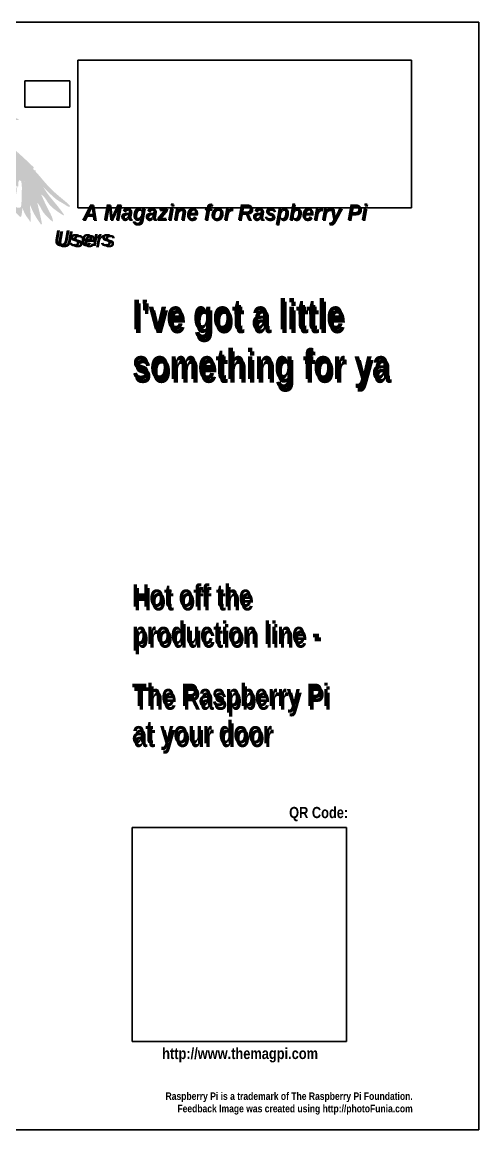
# Model space of a CAD drawing. Header units: millimetres. Extents: x -709 to -405, y 315 to 612.
# Drawn here: x -527.6 to -405.1, y 314.6 to 612 of the extents above; entities that cross this region are included whole.
import ezdxf

# ---------------------------------------------------------------- set-up
doc = ezdxf.new("R2010")
doc.units = ezdxf.units.MM
for name, color, linetype in [('Background Fill', 3, 'Continuous'), ('Images', 7, 'Continuous'), ('magpiefill', 3, 'Continuous'), ('Text', 7, 'Continuous')]:
    doc.layers.add(name, color=color, linetype=linetype)
doc.styles.get("Standard").update_dxf_attribs({"font": 'arial.ttf'})
picture_1 = doc.add_image_def('image1.png', size_in_pixel=(1746, 774))
picture_2 = doc.add_image_def('image2.png', size_in_pixel=(1187, 699))
picture_3 = doc.add_image_def('image3.png', size_in_pixel=(200, 200))
picture_4 = doc.add_image_def('image4.jpg', size_in_pixel=(2304, 3072))

msp = doc.modelspace()

# ---------------------------------------------------------------- hatches: boundary and pattern name
at = {"layer": 'magpiefill', "true_color": 0x010101}
h = msp.add_hatch(color=18, dxfattribs=at)
h.dxf.hatch_style = 1
edge = h.paths.add_edge_path()
edge.add_line((-545.17, 575.38), (-546.87, 575.2))
edge.add_line((-546.87, 575.2), (-549.77, 573.3))
edge.add_line((-549.77, 573.3), (-555.74, 568.99))
edge.add_line((-555.74, 568.99), (-559.22, 565.68))
edge.add_line((-559.22, 565.68), (-559.8, 565.68))
edge.add_line((-559.8, 565.68), (-560.38, 566.18))
edge.add_line((-560.38, 566.18), (-560.46, 566.51))
edge.add_line((-560.46, 566.51), (-562.2, 565.18))
edge.add_line((-562.2, 565.18), (-564.52, 563.53))
edge.add_line((-564.52, 563.53), (-564.77, 564.6))
edge.add_line((-564.77, 564.6), (-564.68, 565.18))
edge.add_line((-564.68, 565.18), (-563.69, 566.26))
edge.add_line((-563.69, 566.26), (-563.36, 566.51))
edge.add_line((-563.36, 566.51), (-563.61, 566.67))
edge.add_line((-563.61, 566.67), (-565.18, 565.6))
edge.add_line((-565.18, 565.6), (-565.59, 565.93))
edge.add_line((-565.59, 565.93), (-565.59, 566.18))
edge.add_line((-565.59, 566.18), (-566.26, 566.18))
edge.add_line((-566.26, 566.18), (-566.51, 566.51))
edge.add_line((-566.51, 566.51), (-564.35, 567.67))
edge.add_line((-564.35, 567.67), (-563.94, 568.41))
edge.add_line((-563.94, 568.41), (-563.19, 569.08))
edge.add_line((-563.19, 569.08), (-564.68, 568.83))
edge.add_line((-564.68, 568.83), (-563.52, 569.82))
edge.add_line((-563.52, 569.82), (-559.63, 572.06))
edge.add_line((-559.63, 572.06), (-555.98, 574.71))
edge.add_line((-555.98, 574.71), (-551.84, 577.11))
edge.add_line((-551.84, 577.11), (-549.36, 578.6))
edge.add_line((-549.36, 578.6), (-549.11, 579.51))
edge.add_line((-549.11, 579.51), (-548.2, 580.09))
edge.add_line((-548.2, 580.09), (-547.2, 579.67))
edge.add_line((-547.2, 579.67), (-546.54, 579.76))
edge.add_line((-546.54, 579.76), (-545.13, 580.92))
edge.add_line((-545.13, 580.92), (-543.97, 581.66))
edge.add_line((-543.97, 581.66), (-543.89, 580.01))
edge.add_line((-543.89, 580.01), (-544.22, 578.76))
edge.add_line((-544.22, 578.76), (-544.55, 578.6))
edge.add_line((-544.55, 578.6), (-545.05, 578.76))
edge.add_line((-545.05, 578.76), (-545.71, 578.1))
edge.add_line((-545.71, 578.1), (-544.69, 577.23))
edge.add_line((-544.69, 577.23), (-544.51, 578.01))
edge.add_line((-544.51, 578.01), (-543.67, 578.49))
edge.add_line((-543.67, 578.49), (-542.41, 578.55))
edge.add_line((-542.41, 578.55), (-541.7, 578.31))
edge.add_line((-541.7, 578.31), (-541.7, 577.77))
edge.add_line((-541.7, 577.77), (-542.3, 577.53))
edge.add_line((-542.3, 577.53), (-543.43, 577.29))
edge.add_line((-543.43, 577.29), (-544.75, 576.27))
edge.add_line((-544.75, 576.27), (-544.75, 575.56))
edge.add_line((-544.75, 575.56), (-543.67, 575.98))
edge.add_line((-543.67, 575.98), (-541.04, 576.99))
edge.add_line((-541.04, 576.99), (-539.3, 577.95))
edge.add_line((-539.3, 577.95), (-537.57, 579.21))
edge.add_line((-537.57, 579.21), (-535.29, 580.88))
edge.add_line((-535.29, 580.88), (-536.49, 580.46))
edge.add_line((-536.49, 580.46), (-537.63, 580.04))
edge.add_line((-537.63, 580.04), (-538.82, 580.34))
edge.add_line((-538.82, 580.34), (-539.9, 581.24))
edge.add_line((-539.9, 581.24), (-540.56, 582.56))
edge.add_line((-540.56, 582.56), (-540.8, 584.05))
edge.add_line((-540.8, 584.05), (-540.5, 585.43))
edge.add_line((-540.5, 585.43), (-539.24, 586.8))
edge.add_line((-539.24, 586.8), (-539.9, 586.56))
edge.add_line((-539.9, 586.56), (-543.01, 584.95))
edge.add_line((-543.01, 584.95), (-545.71, 583.45))
edge.add_line((-545.71, 583.45), (-547.2, 582.26))
edge.add_line((-547.2, 582.26), (-547.98, 581.12))
edge.add_line((-547.98, 581.12), (-548.82, 580.46))
edge.add_line((-548.82, 580.46), (-549.72, 580.22))
edge.add_line((-549.72, 580.22), (-550.26, 580.46))
edge.add_line((-550.26, 580.46), (-550.55, 580.82))
edge.add_line((-550.55, 580.82), (-550.5, 581.66))
edge.add_line((-550.5, 581.66), (-549.9, 583.03))
edge.add_line((-549.9, 583.03), (-550.32, 583.93))
edge.add_line((-550.32, 583.93), (-550.44, 583.15))
edge.add_line((-550.44, 583.15), (-550.97, 582.8))
edge.add_line((-550.97, 582.8), (-552.29, 582.02))
edge.add_line((-552.29, 582.02), (-552.71, 582.32))
edge.add_line((-552.71, 582.32), (-553.13, 582.56))
edge.add_line((-553.13, 582.56), (-553.55, 582.98))
edge.add_line((-553.55, 582.98), (-553.73, 583.63))
edge.add_line((-553.73, 583.63), (-553.67, 584.05))
edge.add_line((-553.67, 584.05), (-554.21, 584.17))
edge.add_line((-554.21, 584.17), (-554.51, 584.41))
edge.add_line((-554.51, 584.41), (-554.92, 584.83))
edge.add_line((-554.92, 584.83), (-555.28, 585.31))
edge.add_line((-555.28, 585.31), (-555.1, 586.21))
edge.add_line((-555.1, 586.21), (-555.28, 586.21))
edge.add_line((-555.28, 586.21), (-555.82, 586.38))
edge.add_line((-555.82, 586.38), (-556.36, 586.86))
edge.add_line((-556.36, 586.86), (-556.66, 587.46))
edge.add_line((-556.66, 587.46), (-556.54, 588))
edge.add_line((-556.54, 588), (-556.42, 588.6))
edge.add_line((-556.42, 588.6), (-556.72, 588.66))
edge.add_line((-556.72, 588.66), (-557.32, 589.2))
edge.add_line((-557.32, 589.2), (-557.68, 589.91))
edge.add_line((-557.68, 589.91), (-557.62, 590.57))
edge.add_line((-557.62, 590.57), (-556.6, 591.23))
edge.add_line((-556.6, 591.23), (-555.22, 591.95))
edge.add_line((-555.22, 591.95), (-554.27, 592.73))
edge.add_line((-554.27, 592.73), (-553.43, 593.44))
edge.add_line((-553.43, 593.44), (-553.31, 593.56))
edge.add_line((-553.31, 593.56), (-553.01, 593.68))
edge.add_line((-553.01, 593.68), (-552.65, 593.98))
edge.add_line((-552.65, 593.98), (-552.59, 594.22))
edge.add_line((-552.59, 594.22), (-552.59, 594.4))
edge.add_line((-552.59, 594.4), (-552.65, 594.64))
edge.add_line((-552.65, 594.64), (-552.83, 594.82))
edge.add_line((-552.83, 594.82), (-553.01, 594.94))
edge.add_line((-553.01, 594.94), (-553.25, 595))
edge.add_line((-553.25, 595), (-553.07, 595.12))
edge.add_line((-553.07, 595.12), (-552.83, 595.12))
edge.add_line((-552.83, 595.12), (-552.59, 595.18))
edge.add_line((-552.59, 595.18), (-552.17, 595.18))
edge.add_line((-552.17, 595.18), (-551.93, 595.18))
edge.add_line((-551.93, 595.18), (-551.75, 595.24))
edge.add_line((-551.75, 595.24), (-551.57, 595.36))
edge.add_line((-551.57, 595.36), (-551.45, 595.66))
edge.add_line((-551.45, 595.66), (-551.39, 595.84))
edge.add_line((-551.39, 595.84), (-551.63, 596.08))
edge.add_line((-551.63, 596.08), (-552.41, 596.5))
edge.add_line((-552.41, 596.5), (-551.39, 596.26))
edge.add_line((-551.39, 596.26), (-550.85, 596.14))
edge.add_line((-550.85, 596.14), (-550.55, 596.32))
edge.add_line((-550.55, 596.32), (-550.55, 596.44))
edge.add_line((-550.55, 596.44), (-550.55, 596.73))
edge.add_line((-550.55, 596.73), (-550.73, 596.85))
edge.add_line((-550.73, 596.85), (-550.85, 597.15))
edge.add_line((-550.85, 597.15), (-550.38, 597.09))
edge.add_line((-550.38, 597.09), (-550.14, 597.09))
edge.add_line((-550.14, 597.09), (-549.78, 597.09))
edge.add_line((-549.78, 597.09), (-549.78, 597.21))
edge.add_line((-549.78, 597.21), (-549.84, 597.57))
edge.add_line((-549.84, 597.57), (-549.96, 597.81))
edge.add_line((-549.96, 597.81), (-550.02, 598.11))
edge.add_line((-550.02, 598.11), (-549.72, 598.11))
edge.add_line((-549.72, 598.11), (-549.48, 598.17))
edge.add_line((-549.48, 598.17), (-549.36, 598.35))
edge.add_line((-549.36, 598.35), (-549.3, 598.77))
edge.add_line((-549.3, 598.77), (-549.24, 598.89))
edge.add_line((-549.24, 598.89), (-549, 598.89))
edge.add_line((-549, 598.89), (-548.82, 598.89))
edge.add_line((-548.82, 598.89), (-548.7, 599.01))
edge.add_line((-548.7, 599.01), (-548.52, 599.01))
edge.add_line((-548.52, 599.01), (-548.46, 599.31))
edge.add_line((-548.46, 599.31), (-548.46, 599.43))
edge.add_line((-548.46, 599.43), (-548.76, 599.55))
edge.add_line((-548.76, 599.55), (-548.52, 599.67))
edge.add_line((-548.52, 599.67), (-548.34, 599.67))
edge.add_line((-548.34, 599.67), (-548.1, 599.61))
edge.add_line((-548.1, 599.61), (-547.8, 599.55))
edge.add_line((-547.8, 599.55), (-547.38, 599.61))
edge.add_line((-547.38, 599.61), (-546.78, 599.73))
edge.add_line((-546.78, 599.73), (-546.48, 599.73))
edge.add_line((-546.48, 599.73), (-546.48, 599.49))
edge.add_line((-546.48, 599.49), (-546.43, 599.19))
edge.add_line((-546.43, 599.19), (-546.01, 599.01))
edge.add_line((-546.01, 599.01), (-545.47, 599.19))
edge.add_line((-545.47, 599.19), (-545.17, 598.83))
edge.add_line((-545.17, 598.83), (-544.75, 598.41))
edge.add_arc((-648.65, 537.75), 120.31, 24.7197, 30.2779, ccw=False)
edge.add_arc((-537.42, 589.66), 2.52, 219.4264, 277.5113)
edge.add_arc((-534.7, 584.97), 3.25, 76.0979, 137.4829, ccw=False)
edge.add_arc((-534.87, 581), 7.18, 60.0192, 82.349, ccw=False)
edge.add_arc((-534.77, 576.64), 11.14, 55.1607, 71.7322, ccw=False)
edge.add_arc((-528.72, 580.48), 5.31, 86.6589, 120.3195)
edge.add_arc((-527.09, 577.85), 8.41, 120.8491, 144.9822)
edge.add_arc((-532.84, 582.07), 1.29, 152.0183, 206.956)
edge.add_arc((-631.14, 463.04), 153.2, 45.8931, 50.6392, ccw=False)
edge.add_line((-524.52, 573.05), (-524.64, 572.57))
edge.add_line((-524.64, 572.57), (-524.46, 572.33))
edge.add_line((-524.46, 572.33), (-523.92, 572.15))
edge.add_line((-523.92, 572.15), (-524.1, 571.79))
edge.add_line((-524.1, 571.79), (-523.86, 571.49))
edge.add_line((-523.86, 571.49), (-523.74, 571.19))
edge.add_line((-523.74, 571.19), (-524.16, 570.83))
edge.add_line((-524.16, 570.83), (-524.22, 570.47))
edge.add_line((-524.22, 570.47), (-524.04, 570.11))
edge.add_line((-524.04, 570.11), (-524.52, 569.93))
edge.add_line((-524.52, 569.93), (-525, 570.05))
edge.add_line((-525, 570.05), (-524.94, 569.63))
edge.add_line((-524.94, 569.63), (-525.6, 569.46))
edge.add_line((-525.6, 569.46), (-525.9, 569.63))
edge.add_line((-525.9, 569.63), (-526.08, 569.69))
edge.add_line((-526.08, 569.69), (-526.25, 569.46))
edge.add_line((-526.25, 569.46), (-526.55, 569.22))
edge.add_line((-526.55, 569.22), (-526.85, 569.34))
edge.add_line((-526.85, 569.34), (-527.63, 568.8))
edge.add_line((-527.63, 568.8), (-527.63, 569.04))
edge.add_line((-527.63, 569.04), (-528.17, 569.52))
edge.add_line((-528.17, 569.52), (-528.17, 569.75))
edge.add_line((-528.17, 569.75), (-528.29, 569.63))
edge.add_line((-528.29, 569.63), (-528.65, 569.1))
edge.add_line((-528.65, 569.1), (-528.65, 568.74))
edge.add_line((-528.65, 568.74), (-528.65, 567.96))
edge.add_line((-528.65, 567.96), (-529.07, 567.96))
edge.add_line((-529.07, 567.96), (-529.25, 568.14))
edge.add_line((-529.25, 568.14), (-529.31, 568.26))
edge.add_line((-529.31, 568.26), (-529.91, 568.44))
edge.add_line((-529.91, 568.44), (-530.21, 568.62))
edge.add_line((-530.21, 568.62), (-530.32, 568.5))
edge.add_line((-530.32, 568.5), (-530.32, 568.2))
edge.add_line((-530.32, 568.2), (-530.68, 567.72))
edge.add_line((-530.68, 567.72), (-530.92, 567.9))
edge.add_line((-530.92, 567.9), (-530.92, 568.08))
edge.add_line((-530.92, 568.08), (-531.64, 567.9))
edge.add_line((-531.64, 567.9), (-532, 567.48))
edge.add_line((-532, 567.48), (-532.78, 567.18))
edge.add_line((-532.78, 567.18), (-533.14, 567.36))
edge.add_line((-533.14, 567.36), (-533.32, 567.66))
edge.add_line((-533.32, 567.66), (-533.62, 567.66))
edge.add_line((-533.62, 567.66), (-534.28, 567.12))
edge.add_line((-534.28, 567.12), (-534.87, 566.52))
edge.add_line((-534.87, 566.52), (-535.47, 565.81))
edge.add_line((-535.47, 565.81), (-535.95, 565.21))
edge.add_line((-535.95, 565.21), (-536.37, 564.79))
edge.add_line((-536.37, 564.79), (-536.97, 564.61))
edge.add_line((-536.97, 564.61), (-537.51, 564.73))
edge.add_line((-537.51, 564.73), (-537.87, 565.09))
edge.add_line((-537.87, 565.09), (-538.23, 565.45))
edge.add_line((-538.23, 565.45), (-538.4, 565.99))
edge.add_line((-538.4, 565.99), (-538.7, 566.4))
edge.add_line((-538.7, 566.4), (-539, 566.46))
edge.add_line((-539, 566.46), (-539.36, 566.58))
edge.add_line((-539.36, 566.58), (-539.66, 566.58))
edge.add_line((-539.66, 566.58), (-540.2, 567.42))
edge.add_line((-540.2, 567.42), (-540.74, 568.14))
edge.add_line((-540.74, 568.14), (-540.98, 568.14))
edge.add_line((-540.98, 568.14), (-541.46, 568.38))
edge.add_line((-541.46, 568.38), (-542.3, 569.16))
edge.add_line((-542.3, 569.16), (-542.53, 569.52))
edge.add_line((-542.53, 569.52), (-542.65, 569.75))
edge.add_line((-542.65, 569.75), (-542.71, 570.11))
edge.add_line((-542.71, 570.11), (-542.95, 570.11))
edge.add_line((-542.95, 570.11), (-543.49, 570.29))
edge.add_line((-543.49, 570.29), (-543.55, 570.41))
edge.add_line((-543.55, 570.41), (-543.79, 570.77))
edge.add_line((-543.79, 570.77), (-543.85, 570.89))
edge.add_line((-543.85, 570.89), (-544.15, 571.55))
edge.add_line((-544.15, 571.55), (-544.51, 571.79))
edge.add_line((-544.51, 571.79), (-544.69, 571.97))
edge.add_line((-544.69, 571.97), (-544.93, 572.33))
edge.add_line((-544.93, 572.33), (-545.05, 572.81))
edge.add_line((-545.05, 572.81), (-545.05, 573.1))
edge.add_line((-545.05, 573.1), (-544.63, 573.7))
edge.add_line((-544.63, 573.7), (-544.81, 573.64))
edge.add_line((-544.81, 573.64), (-545.23, 574.12))
edge.add_line((-545.23, 574.12), (-545.29, 574.54))
edge.add_line((-545.29, 574.54), (-544.81, 575.26))
edge.add_line((-544.81, 575.26), (-545.17, 575.38))
at = {"layer": 'magpiefill'}
h = msp.add_hatch(color=253, dxfattribs=at)
h.dxf.hatch_style = 1
h.paths.add_polyline_path([(-517.47, 565.09), (-517.85, 565.41), (-518.22, 565.73), (-518.59, 566.06), (-518.8, 566.24), (-518.79, 566.04), (-518.84, 565.92), (-518.93, 565.89), (-519.08, 565.91), (-519.25, 566), (-519.45, 566.11), (-519.67, 566.26), (-519.89, 566.41), (-520.11, 566.57), (-520.33, 566.73), (-520.55, 566.89), (-520.76, 567.05), (-520.96, 567.21), (-521.16, 567.39), (-521.35, 567.57), (-521.54, 567.76), (-521.71, 567.97), (-521.88, 568.18), (-522.04, 568.4), (-522.19, 568.63), (-522.34, 568.85), (-522.48, 569.08), (-522.62, 569.3), (-522.76, 569.52), (-522.89, 569.72), (-523, 569.91), (-523.06, 570.05), (-523.07, 570.14), (-522.99, 570.16), (-522.81, 570.1), (-522.51, 569.94), (-522.07, 569.66), (-522.16, 569.77), (-522.47, 570.15), (-522.79, 570.53), (-523.11, 570.89), (-523.42, 571.25), (-523.74, 571.58), (-524.05, 571.9), (-524.1, 571.79), (-523.86, 571.49), (-523.74, 571.19), (-524.04, 570.93), (-523.87, 570.69), (-523.69, 570.42), (-523.5, 570.14), (-523.31, 569.85), (-523.11, 569.56), (-522.92, 569.26), (-522.72, 568.95), (-522.53, 568.66), (-522.35, 568.36), (-522.17, 568.08), (-522, 567.8), (-521.98, 567.77), (-521.39, 567.2), (-520.88, 566.69), (-520.42, 566.23), (-520.01, 565.83), (-519.64, 565.48), (-519.31, 565.18), (-519, 564.91), (-518.72, 564.67), (-518.45, 564.46), (-518.18, 564.27), (-517.93, 564.1), (-517.69, 563.95), (-517.46, 563.81), (-517.23, 563.69), (-517.02, 563.56), (-516.81, 563.44), (-516.61, 563.32), (-516.42, 563.2), (-516.24, 563.09), (-516.06, 562.97), (-515.9, 562.87), (-515.75, 562.77), (-515.61, 562.69), (-515.49, 562.61), (-515.38, 562.56), (-515.28, 562.51), (-515.19, 562.48), (-515.11, 562.46), (-515.05, 562.45), (-514.99, 562.45), (-514.94, 562.45), (-514.89, 562.47), (-514.86, 562.49), (-514.83, 562.52), (-514.81, 562.55), (-514.8, 562.59), (-514.8, 562.64), (-514.82, 562.7), (-514.85, 562.77), (-514.9, 562.84), (-514.97, 562.93), (-515.06, 563.02), (-515.18, 563.13), (-515.31, 563.26), (-515.48, 563.41), (-515.67, 563.58), (-515.9, 563.77), (-516.16, 563.99), (-516.45, 564.23), (-516.77, 564.5), (-517.11, 564.79)])
h = msp.add_hatch(color=253, dxfattribs=at)
h.dxf.hatch_style = 1
h.paths.add_polyline_path([(-527.59, 561.57), (-527.57, 561.77), (-527.55, 561.96), (-527.52, 562.14), (-527.5, 562.35), (-527.48, 562.58), (-527.47, 562.87), (-527.45, 563.22), (-527.44, 563.65), (-527.42, 564.18), (-527.41, 564.81), (-527.4, 565.51), (-527.4, 566.24), (-527.39, 566.97), (-527.39, 567.64), (-527.39, 568.23), (-527.4, 568.68), (-527.4, 568.95), (-527.63, 568.8), (-527.63, 569.04), (-527.82, 569.2), (-527.82, 569.11), (-527.82, 569.02), (-527.81, 568.93), (-527.8, 568.83), (-527.79, 568.74), (-527.77, 568.63), (-527.75, 568.52), (-527.74, 568.39), (-527.73, 568.24), (-527.72, 568.08), (-527.71, 567.89), (-527.7, 567.68), (-527.7, 567.43), (-527.7, 567.16), (-527.71, 566.85), (-527.71, 566.51), (-527.72, 566.12), (-527.73, 565.71), (-527.74, 565.28), (-527.75, 564.85), (-527.77, 564.43), (-527.79, 564.03), (-527.8, 563.66), (-527.82, 563.34), (-527.84, 563.07), (-527.86, 562.85), (-527.89, 562.69), (-527.92, 562.56), (-527.95, 562.46), (-528, 562.39), (-528.05, 562.34), (-528.11, 562.3), (-528.18, 562.27), (-528.26, 562.24), (-528.35, 562.23), (-528.44, 562.22), (-528.54, 562.21), (-528.63, 562.21), (-528.73, 562.22), (-528.83, 562.23), (-528.93, 562.25), (-529.02, 562.27), (-529.1, 562.3), (-529.18, 562.33), (-529.26, 562.37), (-529.33, 562.41), (-529.39, 562.46), (-529.44, 562.52), (-529.49, 562.58), (-529.53, 562.64), (-529.56, 562.72), (-529.58, 562.8), (-529.59, 562.89), (-529.6, 562.99), (-529.61, 563.09), (-529.61, 563.21), (-529.6, 563.34), (-529.59, 563.48), (-529.57, 563.64), (-529.54, 563.82), (-529.52, 564.02), (-529.48, 564.25), (-529.44, 564.5), (-529.4, 564.79), (-529.35, 565.1), (-529.3, 565.45), (-529.24, 565.82), (-529.18, 566.21), (-529.11, 566.63), (-529.04, 567.06), (-528.97, 567.51), (-528.89, 567.96), (-529.07, 567.96), (-529.08, 567.84), (-529.11, 567.65), (-529.15, 567.4), (-529.21, 567.11), (-529.28, 566.77), (-529.35, 566.42), (-529.42, 566.04), (-529.49, 565.66), (-529.56, 565.28), (-529.63, 564.91), (-529.69, 564.56), (-529.75, 564.22), (-529.8, 563.91), (-529.84, 563.62), (-529.87, 563.37), (-529.9, 563.15), (-529.92, 562.97), (-529.93, 562.82), (-529.94, 562.71), (-529.94, 562.61), (-529.94, 562.53), (-529.94, 562.46), (-529.94, 562.39), (-529.94, 562.31), (-529.95, 562.23), (-529.96, 562.13), (-529.97, 562.03), (-529.99, 561.93), (-530.01, 561.83), (-530.04, 561.73), (-530.06, 561.64), (-529.75, 561.3), (-529.47, 561.02), (-529.23, 560.77), (-529.02, 560.56), (-528.84, 560.38), (-528.69, 560.23), (-528.56, 560.11), (-528.45, 560.01), (-528.36, 559.93), (-528.28, 559.87), (-528.22, 559.82), (-528.17, 559.78), (-528.13, 559.76), (-528.1, 559.74), (-528.06, 559.74), (-528.04, 559.74), (-528.01, 559.74), (-527.98, 559.76), (-527.95, 559.78), (-527.92, 559.82), (-527.88, 559.88), (-527.85, 559.95), (-527.82, 560.06), (-527.79, 560.18), (-527.76, 560.34), (-527.73, 560.52), (-527.7, 560.71), (-527.67, 560.92), (-527.65, 561.14), (-527.62, 561.35)])
h = msp.add_hatch(color=255, dxfattribs=at)
h.dxf.hatch_style = 1
h.paths.add_polyline_path([(-525.78, 565.34), (-525.82, 565.71), (-525.87, 566.08), (-525.91, 566.45), (-525.96, 566.8), (-526.01, 567.15), (-526.06, 567.47), (-526.11, 567.78), (-526.17, 568.06), (-526.22, 568.32), (-526.28, 568.56), (-526.34, 568.77), (-526.41, 568.95), (-526.48, 569.1), (-526.55, 569.22), (-526.85, 569.34), (-527.4, 568.95), (-527.4, 568.68), (-527.39, 568.23), (-527.39, 567.64), (-527.39, 566.97), (-527.4, 566.24), (-527.4, 565.51), (-527.41, 564.81), (-527.42, 564.18), (-527.44, 563.65), (-527.45, 563.22), (-527.47, 562.87), (-527.48, 562.7), (-527.34, 562.43), (-527.2, 562.21), (-527.07, 562.02), (-526.95, 561.87), (-526.83, 561.74), (-526.72, 561.63), (-526.62, 561.54), (-526.52, 561.46), (-526.43, 561.4), (-526.35, 561.34), (-526.27, 561.3), (-526.19, 561.26), (-526.12, 561.23), (-526.06, 561.21), (-525.99, 561.2), (-525.93, 561.2), (-525.87, 561.2), (-525.8, 561.22), (-525.74, 561.25), (-525.69, 561.3), (-525.63, 561.37), (-525.57, 561.47), (-525.51, 561.6), (-525.45, 561.77), (-525.48, 562.08), (-525.51, 562.45), (-525.54, 562.82), (-525.57, 563.18), (-525.6, 563.53), (-525.64, 563.88), (-525.67, 564.24), (-525.71, 564.6), (-525.74, 564.96)])
h = msp.add_hatch(color=253, dxfattribs=at)
h.dxf.hatch_style = 1
h.paths.add_polyline_path([(-522.82, 560.39), (-522.95, 560.96), (-523.09, 561.57), (-523.25, 562.23), (-523.42, 562.93), (-523.6, 563.65), (-523.79, 564.4), (-523.99, 565.16), (-524.19, 565.92), (-524.4, 566.67), (-524.6, 567.38), (-524.79, 568.04), (-524.96, 568.63), (-525.11, 569.14), (-525.24, 569.55), (-525.48, 569.49), (-525.27, 568.8), (-525.08, 568.14), (-524.89, 567.51), (-524.72, 566.91), (-524.56, 566.35), (-524.41, 565.83), (-524.28, 565.36), (-524.16, 564.95), (-524.05, 564.58), (-523.96, 564.27), (-523.89, 564), (-523.82, 563.77), (-523.76, 563.56), (-523.71, 563.37), (-523.67, 563.19), (-523.63, 563.01), (-523.59, 562.83), (-523.55, 562.64), (-523.52, 562.46), (-523.49, 562.28), (-523.46, 562.1), (-523.44, 561.94), (-523.42, 561.78), (-523.41, 561.64), (-523.4, 561.51), (-523.4, 561.41), (-523.41, 561.32), (-523.42, 561.25), (-523.44, 561.19), (-523.46, 561.16), (-523.49, 561.14), (-523.53, 561.14), (-523.58, 561.16), (-523.63, 561.19), (-523.7, 561.24), (-523.76, 561.31), (-523.84, 561.38), (-523.92, 561.47), (-524, 561.56), (-524.09, 561.66), (-524.19, 561.76), (-524.29, 561.87), (-524.39, 561.97), (-524.49, 562.09), (-524.59, 562.2), (-524.69, 562.31), (-524.78, 562.42), (-524.88, 562.52), (-524.96, 562.63), (-525.04, 562.73), (-525.11, 562.84), (-525.18, 562.94), (-525.24, 563.05), (-525.29, 563.17), (-525.33, 563.3), (-525.37, 563.44), (-525.4, 563.59), (-525.43, 563.75), (-525.44, 563.92), (-525.46, 564.09), (-525.47, 564.27), (-525.48, 564.46), (-525.5, 564.64), (-525.51, 564.82), (-525.52, 564.99), (-525.54, 565.16), (-525.56, 565.33), (-525.58, 565.5), (-525.61, 565.68), (-525.63, 565.86), (-525.65, 566.05), (-525.68, 566.25), (-525.7, 566.46), (-525.72, 566.67), (-525.74, 566.9), (-525.77, 567.12), (-525.79, 567.35), (-525.82, 567.57), (-525.85, 567.79), (-525.89, 568), (-525.93, 568.2), (-525.97, 568.39), (-526.02, 568.57), (-526.07, 568.75), (-526.11, 568.93), (-526.16, 569.11), (-526.2, 569.29), (-526.24, 569.48), (-526.25, 569.46), (-526.55, 569.22), (-526.48, 569.1), (-526.41, 568.95), (-526.34, 568.77), (-526.28, 568.56), (-526.22, 568.32), (-526.17, 568.06), (-526.11, 567.78), (-526.06, 567.47), (-526.01, 567.15), (-525.96, 566.8), (-525.91, 566.45), (-525.87, 566.08), (-525.82, 565.71), (-525.78, 565.34), (-525.74, 564.96), (-525.71, 564.6), (-525.67, 564.24), (-525.64, 563.88), (-525.6, 563.53), (-525.57, 563.18), (-525.56, 563.1), (-525.27, 562.38), (-525, 561.76), (-524.76, 561.24), (-524.54, 560.8), (-524.34, 560.42), (-524.16, 560.1), (-523.99, 559.82), (-523.84, 559.57), (-523.69, 559.34), (-523.54, 559.13), (-523.41, 558.93), (-523.29, 558.74), (-523.17, 558.58), (-523.07, 558.42), (-522.97, 558.29), (-522.89, 558.17), (-522.82, 558.07), (-522.76, 557.99), (-522.71, 557.92), (-522.67, 557.86), (-522.63, 557.81), (-522.6, 557.77), (-522.57, 557.75), (-522.54, 557.72), (-522.51, 557.71), (-522.48, 557.7), (-522.45, 557.7), (-522.42, 557.71), (-522.39, 557.73), (-522.37, 557.76), (-522.36, 557.81), (-522.34, 557.87), (-522.34, 557.94), (-522.34, 558.03), (-522.36, 558.15), (-522.38, 558.31), (-522.42, 558.51), (-522.47, 558.77), (-522.53, 559.07), (-522.61, 559.45), (-522.71, 559.89)])
h = msp.add_hatch(color=255, dxfattribs=at)
h.dxf.hatch_style = 1
h.paths.add_polyline_path([(-524.28, 565.36), (-524.41, 565.83), (-524.56, 566.35), (-524.72, 566.91), (-524.89, 567.51), (-525.08, 568.14), (-525.27, 568.8), (-525.48, 569.49), (-525.6, 569.46), (-525.9, 569.63), (-526.08, 569.69), (-526.24, 569.48), (-526.2, 569.29), (-526.16, 569.11), (-526.11, 568.93), (-526.07, 568.75), (-526.02, 568.57), (-525.97, 568.39), (-525.93, 568.2), (-525.89, 568), (-525.85, 567.79), (-525.82, 567.57), (-525.79, 567.35), (-525.77, 567.12), (-525.74, 566.9), (-525.72, 566.67), (-525.7, 566.46), (-525.68, 566.25), (-525.65, 566.05), (-525.63, 565.86), (-525.61, 565.68), (-525.58, 565.5), (-525.56, 565.33), (-525.54, 565.16), (-525.52, 564.99), (-525.51, 564.82), (-525.5, 564.64), (-525.48, 564.46), (-525.47, 564.27), (-525.46, 564.09), (-525.44, 563.92), (-525.43, 563.75), (-525.4, 563.59), (-525.37, 563.44), (-525.33, 563.3), (-525.29, 563.17), (-525.24, 563.05), (-525.18, 562.94), (-525.11, 562.84), (-525.04, 562.73), (-524.96, 562.63), (-524.88, 562.52), (-524.78, 562.42), (-524.69, 562.31), (-524.59, 562.2), (-524.49, 562.09), (-524.39, 561.97), (-524.29, 561.87), (-524.19, 561.76), (-524.09, 561.66), (-524, 561.56), (-523.92, 561.47), (-523.84, 561.38), (-523.76, 561.31), (-523.7, 561.24), (-523.63, 561.19), (-523.58, 561.16), (-523.53, 561.14), (-523.49, 561.14), (-523.46, 561.16), (-523.44, 561.19), (-523.42, 561.25), (-523.41, 561.32), (-523.4, 561.41), (-523.4, 561.51), (-523.41, 561.64), (-523.42, 561.78), (-523.44, 561.94), (-523.46, 562.1), (-523.49, 562.28), (-523.52, 562.46), (-523.55, 562.64), (-523.59, 562.83), (-523.63, 563.01), (-523.67, 563.19), (-523.71, 563.37), (-523.76, 563.56), (-523.82, 563.77), (-523.89, 564), (-523.96, 564.27), (-524.05, 564.58), (-524.16, 564.95)])
h = msp.add_hatch(color=255, dxfattribs=at)
h.dxf.hatch_style = 1
h.paths.add_polyline_path([(-522.6, 565.95), (-522.82, 566.46), (-523.06, 566.99), (-523.31, 567.54), (-523.58, 568.11), (-523.87, 568.7), (-524.18, 569.3), (-524.52, 569.93), (-525, 570.05), (-524.94, 569.63), (-525.24, 569.55), (-525.11, 569.14), (-524.96, 568.63), (-524.79, 568.04), (-524.6, 567.38), (-524.4, 566.67), (-524.19, 565.92), (-523.99, 565.16), (-523.96, 565.04), (-523.73, 564.71), (-523.53, 564.43), (-523.35, 564.2), (-523.2, 564.01), (-523.06, 563.85), (-522.94, 563.7), (-522.83, 563.57), (-522.73, 563.44), (-522.63, 563.31), (-522.53, 563.17), (-522.43, 563.03), (-522.34, 562.89), (-522.24, 562.75), (-522.14, 562.6), (-522.04, 562.46), (-521.94, 562.32), (-521.83, 562.19), (-521.73, 562.06), (-521.63, 561.94), (-521.52, 561.83), (-521.43, 561.74), (-521.33, 561.65), (-521.25, 561.58), (-521.17, 561.53), (-521.1, 561.5), (-521.05, 561.49), (-521, 561.53), (-520.97, 561.6), (-520.96, 561.73), (-520.96, 561.92), (-520.98, 562.18), (-521.02, 562.52), (-521.19, 562.88), (-521.38, 563.27), (-521.57, 563.67), (-521.76, 564.09), (-521.96, 564.53), (-522.17, 564.99), (-522.38, 565.46)])
h = msp.add_hatch(color=253, dxfattribs=at)
h.dxf.hatch_style = 1
h.paths.add_polyline_path([(-517.61, 562), (-517.8, 562.25), (-518.01, 562.51), (-518.22, 562.77), (-518.44, 563.04), (-518.66, 563.31), (-518.88, 563.58), (-518.98, 563.69), (-518.99, 563.51), (-518.95, 563.31), (-518.87, 563.09), (-518.77, 562.88), (-518.66, 562.67), (-518.57, 562.49), (-518.5, 562.36), (-518.47, 562.28), (-518.5, 562.26), (-518.58, 562.31), (-518.69, 562.4), (-518.84, 562.53), (-519, 562.69), (-519.17, 562.86), (-519.35, 563.04), (-519.52, 563.22), (-519.67, 563.39), (-519.81, 563.54), (-519.93, 563.68), (-520.05, 563.81), (-520.16, 563.95), (-520.27, 564.07), (-520.39, 564.2), (-520.5, 564.33), (-520.62, 564.47), (-520.75, 564.61), (-520.88, 564.75), (-521.02, 564.88), (-521.15, 565.02), (-521.29, 565.15), (-521.43, 565.27), (-521.56, 565.38), (-521.68, 565.49), (-521.81, 565.58), (-521.92, 565.66), (-522.03, 565.74), (-522.14, 565.82), (-522.23, 565.9), (-522.32, 565.97), (-522.39, 566.05), (-522.46, 566.14), (-522.51, 566.23), (-522.56, 566.33), (-522.61, 566.44), (-522.65, 566.55), (-522.7, 566.67), (-522.74, 566.79), (-522.79, 566.93), (-522.84, 567.07), (-522.9, 567.22), (-522.96, 567.37), (-523.03, 567.54), (-523.1, 567.71), (-523.18, 567.88), (-523.27, 568.06), (-523.36, 568.24), (-523.45, 568.43), (-523.55, 568.63), (-523.65, 568.83), (-523.75, 569.05), (-523.84, 569.28), (-523.93, 569.53), (-524.01, 569.8), (-524.08, 570.1), (-524.52, 569.93), (-524.18, 569.3), (-523.87, 568.7), (-523.58, 568.11), (-523.31, 567.54), (-523.06, 566.99), (-522.82, 566.46), (-522.6, 565.95), (-522.52, 565.78), (-522.19, 565.51), (-521.9, 565.25), (-521.66, 565), (-521.46, 564.76), (-521.29, 564.53), (-521.15, 564.32), (-521.02, 564.12), (-520.91, 563.92), (-520.8, 563.74), (-520.69, 563.58), (-520.59, 563.42), (-520.48, 563.27), (-520.37, 563.12), (-520.26, 562.98), (-520.14, 562.85), (-520.02, 562.71), (-519.88, 562.58), (-519.74, 562.44), (-519.59, 562.31), (-519.44, 562.18), (-519.28, 562.04), (-519.11, 561.91), (-518.95, 561.78), (-518.78, 561.65), (-518.61, 561.52), (-518.44, 561.4), (-518.28, 561.28), (-518.11, 561.16), (-517.95, 561.05), (-517.8, 560.94), (-517.66, 560.84), (-517.52, 560.75), (-517.39, 560.66), (-517.26, 560.58), (-517.15, 560.51), (-517.05, 560.45), (-516.95, 560.39), (-516.86, 560.34), (-516.78, 560.3), (-516.71, 560.26), (-516.64, 560.23), (-516.58, 560.2), (-516.53, 560.18), (-516.49, 560.16), (-516.45, 560.15), (-516.42, 560.15), (-516.4, 560.15), (-516.38, 560.16), (-516.37, 560.18), (-516.37, 560.2), (-516.37, 560.23), (-516.39, 560.28), (-516.42, 560.34), (-516.46, 560.42), (-516.52, 560.51), (-516.6, 560.63), (-516.7, 560.77), (-516.81, 560.93), (-516.94, 561.12), (-517.09, 561.32), (-517.25, 561.53), (-517.42, 561.76)])
h = msp.add_hatch(color=255, dxfattribs=at)
h.dxf.hatch_style = 1
h.paths.add_polyline_path([(-521.31, 566.72), (-521.49, 566.98), (-521.66, 567.25), (-521.83, 567.52), (-522, 567.8), (-522.17, 568.08), (-522.35, 568.36), (-522.53, 568.66), (-522.72, 568.95), (-522.92, 569.26), (-523.11, 569.56), (-523.31, 569.85), (-523.5, 570.14), (-523.69, 570.42), (-523.87, 570.69), (-524.04, 570.93), (-524.16, 570.83), (-524.22, 570.47), (-524.04, 570.11), (-524.08, 570.1), (-524.01, 569.8), (-523.93, 569.53), (-523.84, 569.28), (-523.75, 569.05), (-523.65, 568.83), (-523.55, 568.63), (-523.45, 568.43), (-523.36, 568.24), (-523.27, 568.06), (-523.18, 567.88), (-523.1, 567.71), (-523.03, 567.54), (-522.96, 567.37), (-522.9, 567.22), (-522.84, 567.07), (-522.79, 566.93), (-522.74, 566.79), (-522.7, 566.67), (-522.65, 566.55), (-522.61, 566.44), (-522.56, 566.33), (-522.51, 566.23), (-522.46, 566.14), (-522.39, 566.05), (-522.32, 565.97), (-522.23, 565.9), (-522.14, 565.82), (-522.03, 565.74), (-521.92, 565.66), (-521.81, 565.58), (-521.68, 565.49), (-521.56, 565.38), (-521.43, 565.27), (-521.29, 565.15), (-521.15, 565.02), (-521.02, 564.88), (-520.88, 564.75), (-520.75, 564.61), (-520.62, 564.47), (-520.5, 564.33), (-520.39, 564.2), (-520.27, 564.07), (-520.16, 563.95), (-520.05, 563.81), (-519.93, 563.68), (-519.81, 563.54), (-519.67, 563.39), (-519.52, 563.22), (-519.35, 563.04), (-519.17, 562.86), (-519, 562.69), (-518.84, 562.53), (-518.69, 562.4), (-518.58, 562.31), (-518.5, 562.26), (-518.47, 562.28), (-518.5, 562.36), (-518.57, 562.49), (-518.66, 562.67), (-518.77, 562.88), (-518.87, 563.09), (-518.95, 563.31), (-518.99, 563.51), (-518.98, 563.69), (-519.11, 563.85), (-519.33, 564.12), (-519.55, 564.39), (-519.77, 564.65), (-519.98, 564.91), (-520.18, 565.17), (-520.39, 565.43), (-520.58, 565.68), (-520.77, 565.94), (-520.96, 566.2), (-521.14, 566.46)])
h = msp.add_hatch(color=255, dxfattribs=at)
h.dxf.hatch_style = 1
h.paths.add_polyline_path([(-520.92, 568.34), (-521.22, 568.68), (-521.53, 569.03), (-521.85, 569.4), (-522.07, 569.66), (-522.51, 569.94), (-522.81, 570.1), (-522.99, 570.16), (-523.07, 570.14), (-523.06, 570.05), (-523, 569.91), (-522.89, 569.72), (-522.76, 569.52), (-522.62, 569.3), (-522.48, 569.08), (-522.34, 568.85), (-522.19, 568.63), (-522.04, 568.4), (-521.88, 568.18), (-521.71, 567.97), (-521.54, 567.76), (-521.35, 567.57), (-521.16, 567.39), (-520.96, 567.21), (-520.76, 567.05), (-520.55, 566.89), (-520.33, 566.73), (-520.11, 566.57), (-519.89, 566.41), (-519.67, 566.26), (-519.45, 566.11), (-519.25, 566), (-519.08, 565.91), (-518.93, 565.89), (-518.84, 565.92), (-518.79, 566.04), (-518.8, 566.24), (-518.96, 566.38), (-519.31, 566.71), (-519.65, 567.03), (-519.97, 567.35), (-520.29, 567.67), (-520.61, 568)])
h = msp.add_hatch(color=253, dxfattribs=at)
h.dxf.hatch_style = 1
h.paths.add_polyline_path([(-525.39, 560.88), (-525.42, 561.29), (-525.45, 561.69), (-525.45, 561.77), (-525.51, 561.6), (-525.57, 561.47), (-525.63, 561.37), (-525.69, 561.3), (-525.74, 561.25), (-525.8, 561.22), (-525.87, 561.2), (-525.93, 561.2), (-525.99, 561.2), (-526.06, 561.21), (-526.12, 561.23), (-526.19, 561.26), (-526.27, 561.3), (-526.35, 561.34), (-526.43, 561.4), (-526.52, 561.46), (-526.62, 561.54), (-526.72, 561.63), (-526.83, 561.74), (-526.95, 561.87), (-527.07, 562.02), (-527.2, 562.21), (-527.34, 562.43), (-527.48, 562.7), (-527.48, 562.58), (-527.5, 562.35), (-527.52, 562.14), (-527.53, 562.07), (-527.27, 561.42), (-527.04, 560.9), (-526.83, 560.48), (-526.65, 560.16), (-526.5, 559.91), (-526.36, 559.72), (-526.24, 559.57), (-526.14, 559.44), (-526.04, 559.32), (-525.96, 559.2), (-525.88, 559.09), (-525.82, 558.98), (-525.75, 558.88), (-525.7, 558.79), (-525.64, 558.7), (-525.59, 558.62), (-525.54, 558.55), (-525.49, 558.49), (-525.44, 558.45), (-525.4, 558.45), (-525.37, 558.48), (-525.34, 558.55), (-525.32, 558.67), (-525.3, 558.85), (-525.3, 559.09), (-525.31, 559.38), (-525.32, 559.71), (-525.34, 560.08), (-525.36, 560.47)])
h = msp.add_hatch(color=253, dxfattribs=at)
h.dxf.hatch_style = 1
h.paths.add_polyline_path([(-520.08, 560.7), (-520.22, 560.96), (-520.36, 561.24), (-520.52, 561.53), (-520.68, 561.84), (-520.84, 562.17), (-521.02, 562.52), (-520.98, 562.18), (-520.96, 561.92), (-520.96, 561.73), (-520.97, 561.6), (-521, 561.53), (-521.05, 561.49), (-521.1, 561.5), (-521.17, 561.53), (-521.25, 561.58), (-521.33, 561.65), (-521.43, 561.74), (-521.52, 561.83), (-521.63, 561.94), (-521.73, 562.06), (-521.83, 562.19), (-521.94, 562.32), (-522.04, 562.46), (-522.14, 562.6), (-522.24, 562.75), (-522.34, 562.89), (-522.43, 563.03), (-522.53, 563.17), (-522.63, 563.31), (-522.73, 563.44), (-522.83, 563.57), (-522.94, 563.7), (-523.06, 563.85), (-523.2, 564.01), (-523.35, 564.2), (-523.53, 564.43), (-523.73, 564.71), (-523.96, 565.04), (-523.79, 564.4), (-523.6, 563.65), (-523.58, 563.57), (-523.35, 563.29), (-523.15, 563.02), (-522.97, 562.76), (-522.81, 562.5), (-522.67, 562.25), (-522.54, 562.01), (-522.42, 561.78), (-522.31, 561.57), (-522.19, 561.38), (-522.09, 561.2), (-521.98, 561.04), (-521.87, 560.88), (-521.75, 560.73), (-521.64, 560.59), (-521.52, 560.44), (-521.39, 560.3), (-521.25, 560.15), (-521.11, 559.99), (-520.96, 559.84), (-520.81, 559.68), (-520.66, 559.53), (-520.52, 559.39), (-520.38, 559.26), (-520.25, 559.13), (-520.13, 559.02), (-520.02, 558.93), (-519.91, 558.84), (-519.82, 558.77), (-519.74, 558.7), (-519.66, 558.65), (-519.6, 558.61), (-519.54, 558.57), (-519.49, 558.54), (-519.45, 558.53), (-519.42, 558.52), (-519.39, 558.53), (-519.38, 558.56), (-519.37, 558.6), (-519.37, 558.65), (-519.37, 558.73), (-519.39, 558.83), (-519.41, 558.94), (-519.44, 559.08), (-519.48, 559.23), (-519.53, 559.4), (-519.59, 559.58), (-519.66, 559.78), (-519.75, 559.99), (-519.85, 560.21), (-519.96, 560.45)])

# ---------------------------------------------------------------- texts
at = {"layer": 'Images', "char_height": 4.212, "attachment_point": 1}
for s, width, insert in [('\\pi7.6411;{\\fTempus Sans ITC|b1|i1|c0|p82;\\C40;\\c1626615;A Magazine for Raspberry Pi Users}', 93.4744, (-519.07, 563.12)), ('\\pi7.0171;{\\fTempus Sans ITC|b1|i1|c0|p82;\\C256;\\c0;A Magazine for Raspberry Pi Users}', 92.8504, (-518.21, 562.84))]:
    msp.add_mtext_dynamic_manual_height_columns(s, width=width, gutter_width=12.5, heights=[0], dxfattribs=dict(at, insert=insert))
at = {"layer": 'Text', "color": 2, "char_height": 8, "attachment_point": 1}
for s, width, insert in [("{\\fImpact|b0|i0|c0|p34;I've got a little something for ya}", 75, (-498.12, 537.53)), ("{\\fImpact|b0|i0|c0|p34;\\C256;\\c0;I've got a little something for ya}", 74.5, (-497.62, 536.53))]:
    msp.add_mtext_dynamic_manual_height_columns(s, width=width, gutter_width=12.5, heights=[0], dxfattribs=dict(at, insert=insert))
at = {"layer": 'Text', "attachment_point": 1}
for s, width, insert, char_height in [('{\\fImpact|b0|i0|c0|p34;\\C20;\\c864504;Hot off the\\Pproduction line - \\P\\H0.66667x;\\P\\H1.5x;The Raspberry Pi\\Pat your door}', 75, (-498.12, 461.06), 6), ('{\\fImpact|b0|i0|c0|p34;\\C256;\\c0;Hot off the\\Pproduction line - \\H0.66667x;\\P\\P\\H1.5x;The Raspberry Pi\\Pat your door}', 77.6084, (-497.62, 460.06), 6), ('\\pi35.875;{\\fArial Narrow|b1|i0|c0|p34;\\C41;\\c9691131;Raspberry Pi is a trademark of The Raspberry Pi Foundation.\\P\\pi39.051;Feedback Image was created using http://photoFunia.com\\H1.0213x; }', 101.8844, (-525.01, 324.64), 2)]:
    msp.add_mtext_dynamic_manual_height_columns(s, width=width, gutter_width=12.5, heights=[0], dxfattribs=dict(at, insert=insert, char_height=char_height))
at = {"layer": 'Text', "color": 255, "char_height": 3, "attachment_point": 1}
for s, insert in [('\\pi42.142;{\\fArial Narrow|b1|i0|c0|p34;\\C256;\\c0;QR Code:}', (-498.12, 401.3)), ('\\pi8.0744;{\\fArial Narrow|b1|i0|c0|p34;\\C256;\\c0;http://www.themagpi.com}', (-498.12, 336.6))]:
    msp.add_mtext_dynamic_manual_height_columns(s, width=57.5, gutter_width=12.5, heights=[0], dxfattribs=dict(at, insert=insert))

# ---------------------------------------------------------------- pictures from other files: only their frames are drawn
at = {"layer": 'Background Fill'}
image = msp.add_image(picture_4, insert=(-628.15, 314.59), size_in_units=(223.08, 297.44), dxfattribs=at)
image.dxf.flags = 7
at = {"layer": 'Images'}
image = msp.add_image(picture_1, insert=(-512.64, 562.14), size_in_units=(89.52, 39.68), dxfattribs=at)
image.dxf.flags = 15
image = msp.add_image(picture_2, insert=(-526.91, 589.2), size_in_units=(12.04, 7.09), dxfattribs=at)
image.dxf.flags = 15
image = msp.add_image(picture_3, insert=(-498.12, 338.31), size_in_units=(57.5, 57.5), dxfattribs=at)
image.dxf.flags = 7

doc.saveas('drawing.dxf')
